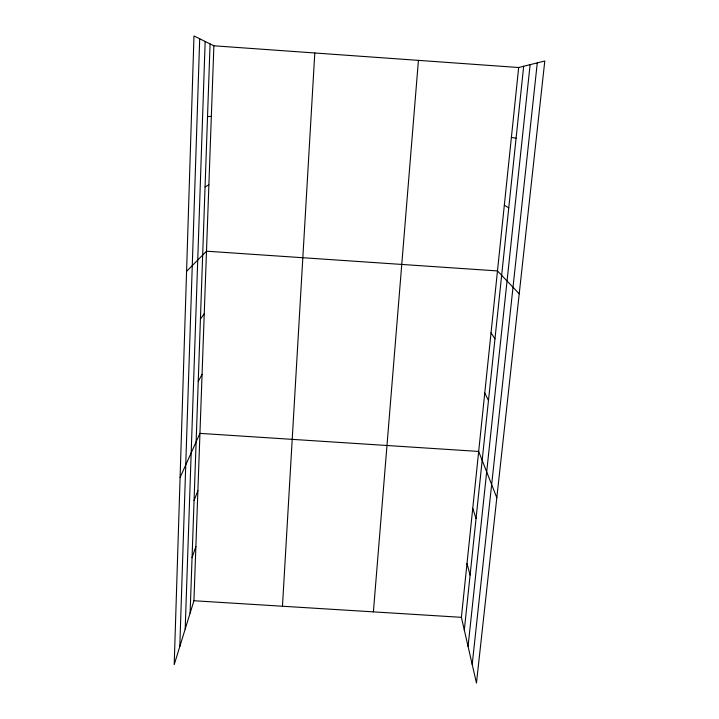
<?xml version="1.0" encoding="UTF-8"?>
<svg xmlns="http://www.w3.org/2000/svg" width="719" height="719" viewBox="0 0 719 719"><rect width="100%" height="100%" fill="white"/><g stroke="black" fill="none" stroke-linecap="round" stroke-linejoin="round"><path stroke-width="1.08" d="M179.804 646.498L199.693 38.781M185.196 629.017L205.158 41.486M190.113 613.109L210.074 43.913M193.932 600.742L213.876 45.791L193.977 35.95L174.205 664.635L193.932 600.742L461.391 617.324L476.463 683.05L544.795 60.998L518.669 67.514L213.876 45.791M282.459 606.225L314.796 52.99M373.395 611.869L418.422 60.369M461.391 617.324L518.669 67.514M464.312 630.06L523.657 66.274M468.069 646.426L530.119 64.656M472.194 664.41L537.282 62.868M192.054 557.647L195.883 546.485M194.058 500.586L197.887 490.718M180.092 477.479L199.945 433.377L478.674 451.442L496.82 497.764M198.237 381.438L202.066 374.392M200.421 319.191L204.25 313.691M186.572 271.36L206.497 251.192L497.476 270.928L519.226 293.81M205.059 186.913L208.878 184.846M207.53 116.568L211.332 116.406M511.38 137.437L516.08 138.192M504.325 205.212L508.755 207.845M491.023 332.843L494.969 338.847M484.759 392.987L488.471 400.501M472.751 508.27L476.05 518.552M466.991 563.543L470.1 575.083"/></g></svg>
